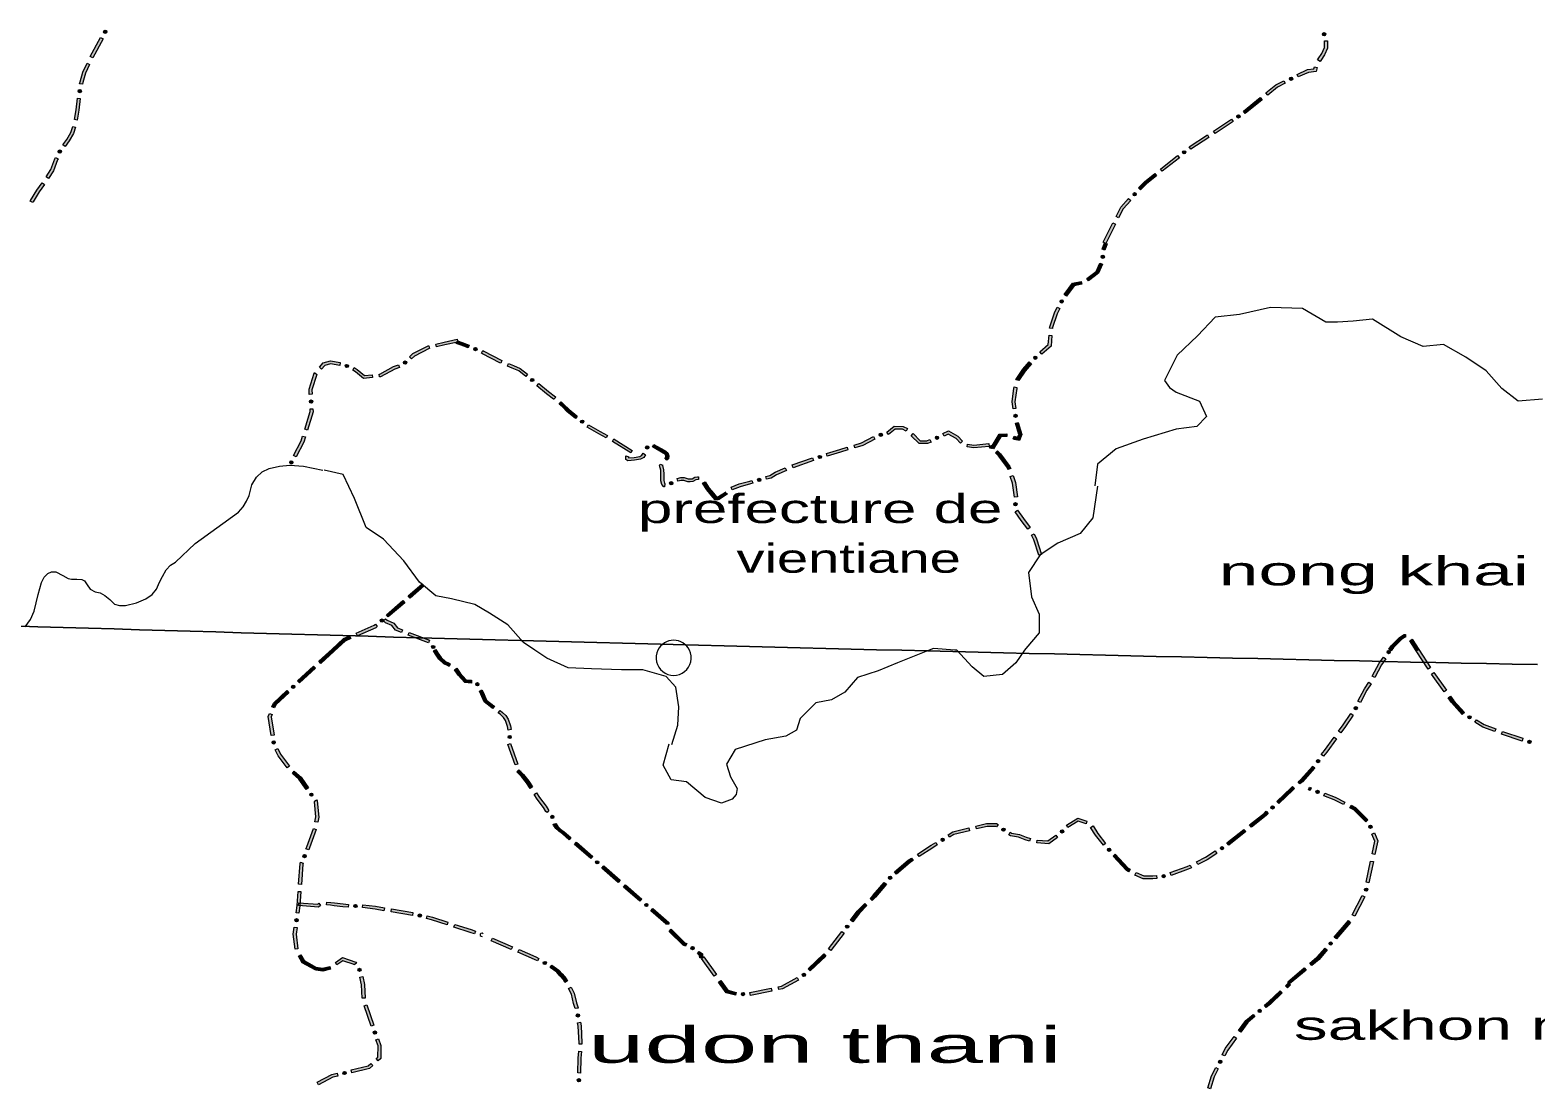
# Model space of a CAD drawing. Header units: metres. Extents: x -835890 to 1024355, y 79891 to 2211954.
# Drawn here: x -659010 to -450619, y 1499002 to 1644922 of the extents above; entities that cross this region are included whole.
import ezdxf
from ezdxf.enums import TextEntityAlignment as Align

# ---------------------------------------------------------------- set-up
doc = ezdxf.new("R2010")
doc.units = ezdxf.units.M
doc.header["$LTSCALE"] = 2200
for name, color, linetype, lineweight in [('18', 7, 'Continuous', 13), ('20', 7, 'Continuous', 13), ('36', 7, 'Continuous', 13), ('37', 7, 'Continuous', 13), ('8', 7, 'Continuous', 13)]:
    doc.layers.add(name, color=color, linetype=linetype, lineweight=lineweight)

msp = doc.modelspace()

# ---------------------------------------------------------------- hatches: boundary and pattern name
at = {"layer": '37'}
for points in [[(-648724, 1644498, 1), (-648512, 1644895, 1)], [(-480056, 1644541, 1), (-479798, 1644172, 1)], [(-648913, 1643720), (-650328, 1641075), (-650681, 1641264), (-649266, 1643909)], [(-480831, 1640811), (-480741, 1640957), (-480243, 1641705), (-479865, 1642510), (-479865, 1643439), (-479465, 1643439), (-479465, 1642421), (-479894, 1641509), (-480404, 1640741), (-480490, 1640601)], [(-650770, 1640189), (-651349, 1638966), (-651715, 1637684), (-651763, 1637426), (-652156, 1637500), (-652105, 1637776), (-651724, 1639108), (-651131, 1640360)], [(-484300, 1638294, 1), (-484702, 1638092, 1)], [(-483679, 1638805), (-482207, 1639461), (-481338, 1639566), (-481266, 1639855), (-480878, 1639759), (-481017, 1639202), (-482099, 1639071), (-483517, 1638440)], [(-652185, 1636259, 1), (-652102, 1636702, 1)], [(-487990, 1636226), (-486599, 1637365), (-485485, 1637924), (-485306, 1637566), (-486380, 1637028), (-487736, 1635916)], [(-652071, 1635468), (-652248, 1633828), (-652478, 1632484), (-652872, 1632552), (-652644, 1633883), (-652469, 1635510)], [(-491083, 1633690), (-488763, 1635592), (-488509, 1635282), (-490830, 1633380)], [(-495245, 1630959), (-492734, 1632600), (-492515, 1632265), (-495026, 1630624)], [(-491599, 1633102, 1), (-491975, 1632856, 1)], [(-652737, 1631494), (-653008, 1630601), (-653585, 1629591), (-654160, 1628808), (-654483, 1629045), (-653921, 1629810), (-653378, 1630760), (-653120, 1631610)], [(-498604, 1628789), (-496082, 1630414), (-495865, 1630077), (-498387, 1628453)], [(-655047, 1627939, 1), (-654780, 1628302, 1)], [(-502565, 1625709), (-500204, 1627560), (-499957, 1627245), (-502318, 1625394)], [(-499117, 1628159, 1), (-499471, 1627881, 1)], [(-655148, 1627129), (-655224, 1626963), (-655788, 1625457), (-656445, 1624410), (-656784, 1624623), (-656149, 1625635), (-655594, 1627116), (-655512, 1627295)], [(-657021, 1623578), (-657760, 1622542), (-658593, 1621154), (-658628, 1621084), (-658985, 1621265), (-658943, 1621348), (-658095, 1622761), (-657347, 1623810)], [(-505608, 1623081), (-504747, 1623998), (-503352, 1625092), (-503105, 1624777), (-504476, 1623702), (-505316, 1622808)], [(-508726, 1619153), (-508081, 1620448), (-506977, 1621624), (-506686, 1621350), (-507750, 1620217), (-508367, 1618975)], [(-505993, 1622380, 1), (-506301, 1622052, 1)], [(-510507, 1615572), (-509171, 1618258), (-508813, 1618080), (-510149, 1615394)], [(-510640, 1614624), (-510328, 1615483), (-509952, 1615346), (-510264, 1614487)], [(-510560, 1613800, 1), (-510560, 1613350, 1)], [(-512763, 1610543), (-511460, 1611542), (-510985, 1612698), (-510615, 1612546), (-511131, 1611290), (-512520, 1610226)], [(-515894, 1608356), (-514772, 1609913), (-513558, 1610157), (-513480, 1609764), (-514539, 1609552), (-515570, 1608122)], [(-516146, 1607587, 1), (-516347, 1607185, 1)], [(-517914, 1603699), (-517898, 1603881), (-517256, 1605811), (-516872, 1606580), (-516514, 1606402), (-516886, 1605658), (-517504, 1603800), (-517515, 1603666)], [(-519270, 1600403), (-518104, 1601413), (-517996, 1602703), (-517598, 1602670), (-517719, 1601217), (-519008, 1600101)], [(-603732, 1600865), (-603761, 1600859), (-605809, 1599832), (-606240, 1599444), (-606508, 1599741), (-606037, 1600166), (-603899, 1601237), (-603826, 1601254)], [(-599839, 1601761), (-601617, 1601377), (-602760, 1601100), (-602854, 1601489), (-601707, 1601767), (-599924, 1602152)], [(-598381, 1600957), (-599345, 1601323), (-600025, 1601583), (-599881, 1601957), (-599203, 1601697), (-598239, 1601331)], [(-597583, 1600874, 1), (-597168, 1600701, 1)], [(-593871, 1598834), (-593981, 1598881), (-596385, 1600160), (-596529, 1600220), (-596375, 1600589), (-596214, 1600522), (-593808, 1599242), (-593714, 1599202)], [(-616157, 1598546), (-617426, 1598746), (-618223, 1598547), (-618680, 1598032), (-618979, 1598298), (-618440, 1598905), (-617444, 1599154), (-616094, 1598941)], [(-615383, 1598526, 1), (-614954, 1598390, 1)], [(-607904, 1598255), (-608531, 1598019), (-610498, 1596958), (-610645, 1596943), (-610685, 1597341), (-610617, 1597348), (-608697, 1598384), (-608044, 1598629)], [(-607283, 1598772, 1), (-606949, 1599073, 1)], [(-590419, 1596994), (-591380, 1597770), (-592277, 1598154), (-592951, 1598442), (-592794, 1598810), (-592120, 1598522), (-591172, 1598116), (-590168, 1597305)], [(-522581, 1596538), (-522558, 1596632), (-521603, 1597999), (-520740, 1599010), (-520436, 1598750), (-521286, 1597754), (-522188, 1596463), (-522193, 1596441)], [(-519725, 1599744, 1), (-520065, 1599450, 1)], [(-619343, 1597284), (-619350, 1597277), (-619999, 1595180), (-619968, 1594542), (-620368, 1594523), (-620402, 1595231), (-619706, 1597478), (-619643, 1597549)], [(-611640, 1596843), (-612866, 1596721), (-613964, 1597664), (-614356, 1597900), (-614150, 1598243), (-613729, 1597990), (-612735, 1597136), (-611680, 1597241)], [(-589694, 1596658, 1), (-589348, 1596370, 1)], [(-586539, 1593856), (-586556, 1593870), (-587527, 1594592), (-588881, 1595720), (-588625, 1596027), (-587279, 1594906), (-586304, 1594181), (-586275, 1594156)], [(-522968, 1592521), (-523114, 1593497), (-522864, 1595408), (-522824, 1595568), (-522436, 1595471), (-522471, 1595333), (-522710, 1593501), (-522572, 1592580)], [(-619871, 1592545), (-619850, 1592109), (-620626, 1589592), (-621008, 1589710), (-620253, 1592160), (-620270, 1592525)], [(-620108, 1593309, 1), (-620130, 1593758, 1)], [(-583536, 1591194), (-583578, 1591225), (-584674, 1592125), (-585399, 1592851), (-585789, 1593194), (-585524, 1593494), (-585125, 1593142), (-584405, 1592421), (-583331, 1591540), (-583296, 1591514)], [(-582796, 1590890, 1), (-582435, 1590620, 1)], [(-579298, 1588507), (-580314, 1589066), (-581911, 1589988), (-581712, 1590334), (-580118, 1589415), (-579105, 1588857)], [(-537777, 1589438), (-538282, 1589706), (-539274, 1589730), (-540213, 1588987), (-540461, 1589301), (-539409, 1590134), (-538177, 1590103), (-537590, 1589791)], [(-522817, 1588747), (-522681, 1588689), (-522341, 1588620), (-522195, 1588993), (-522632, 1590525), (-522247, 1590635), (-521773, 1588973), (-522090, 1588162), (-522800, 1588305), (-522974, 1588378)], [(-522655, 1591784, 1), (-522589, 1591339, 1)], [(-620921, 1588636), (-621136, 1587939), (-622192, 1585898), (-622199, 1585886), (-622548, 1586081), (-622545, 1586087), (-621508, 1588091), (-621303, 1588754)], [(-575892, 1586434), (-578399, 1588011), (-578422, 1588024), (-578229, 1588374), (-578196, 1588356), (-575679, 1586772)], [(-542096, 1588350), (-543782, 1587468), (-544867, 1587137), (-544984, 1587520), (-543934, 1587840), (-542281, 1588704)], [(-541511, 1588919, 1), (-541063, 1588960, 1)], [(-534329, 1587934), (-534800, 1587720), (-535987, 1587720), (-537081, 1588816), (-536798, 1589099), (-535821, 1588120), (-534887, 1588120), (-534495, 1588298)], [(-533707, 1588437, 1), (-533298, 1588624, 1)], [(-530252, 1587795), (-530857, 1588424), (-531936, 1589024), (-532509, 1588763), (-532675, 1589127), (-531918, 1589472), (-530610, 1588744), (-529963, 1588072)], [(-526017, 1587202), (-524883, 1589045), (-523836, 1589092), (-523818, 1588693), (-524653, 1588655), (-525676, 1586992)], [(-573822, 1586174), (-574055, 1585786), (-574524, 1585570), (-575370, 1585413), (-576285, 1585348), (-576586, 1585529), (-576586, 1585915), (-576545, 1586038), (-576166, 1585911), (-576186, 1585850), (-576186, 1585755), (-576187, 1585756), (-575421, 1585810), (-574646, 1585954), (-574335, 1586098), (-574166, 1586380)], [(-573733, 1587010, 1), (-573484, 1587385, 1)], [(-571154, 1585735), (-571044, 1585836), (-571011, 1585989), (-571088, 1586203), (-571389, 1586403), (-572874, 1587272), (-572672, 1587618), (-571177, 1586743), (-570757, 1586463), (-570595, 1586016), (-570681, 1585627), (-570883, 1585441)], [(-549923, 1585805, 1), (-549493, 1585936, 1)], [(-545824, 1586846), (-546849, 1586533), (-548693, 1585971), (-548810, 1586353), (-546965, 1586916), (-545940, 1587228)], [(-526292, 1587332), (-528400, 1587115), (-529321, 1587253), (-529262, 1587648), (-528391, 1587518), (-526333, 1587730)], [(-526176, 1587404, 1), (-525846, 1587097, 1)], [(-523677, 1584131), (-523762, 1584385), (-524992, 1586029), (-525415, 1586423), (-525143, 1586716), (-524693, 1586297), (-523402, 1584573), (-523297, 1584257)], [(-622971, 1584914, 1), (-622752, 1585307, 1)], [(-571230, 1581748), (-571301, 1581757), (-571602, 1582059), (-571708, 1582588), (-571708, 1583504), (-571737, 1584050), (-571897, 1584690), (-571828, 1584887), (-571450, 1584755), (-571480, 1584671), (-571339, 1584110), (-571308, 1583514), (-571308, 1582628), (-571234, 1582256), (-571115, 1582137), (-571180, 1582145)], [(-554335, 1584011), (-555696, 1583408), (-556459, 1582956), (-557087, 1582778), (-557196, 1583163), (-556618, 1583327), (-555879, 1583764), (-554497, 1584377)], [(-550591, 1585364), (-553426, 1584384), (-553557, 1584762), (-550721, 1585742)], [(-570482, 1582132, 1), (-570088, 1582349, 1)], [(-566504, 1582738), (-566597, 1582738), (-566878, 1582687), (-567277, 1582473), (-567657, 1582438), (-567998, 1582438), (-568539, 1582618), (-568903, 1582618), (-569356, 1582512), (-569448, 1582901), (-568950, 1583018), (-568474, 1583018), (-567934, 1582838), (-567675, 1582838), (-567394, 1582864), (-567012, 1583069), (-566633, 1583138), (-566504, 1583138)], [(-564218, 1579899), (-564224, 1579941), (-564758, 1580588), (-565367, 1581319), (-565938, 1582238), (-565598, 1582449), (-565042, 1581554), (-564450, 1580843), (-563844, 1580109), (-563822, 1579956)], [(-559012, 1582234), (-559315, 1582148), (-560765, 1581752), (-561853, 1581338), (-561996, 1581712), (-560889, 1582133), (-559422, 1582534), (-559121, 1582619)], [(-558321, 1582637, 1), (-557888, 1582760, 1)], [(-522753, 1580290), (-523042, 1582223), (-523361, 1583182), (-522982, 1583309), (-522652, 1582316), (-522357, 1580349)], [(-562506, 1580736), (-562531, 1580708), (-563736, 1579940), (-563951, 1580277), (-562792, 1581016), (-562803, 1581004)], [(-522619, 1579553, 1), (-522683, 1579107, 1)], [(-520909, 1575870), (-521853, 1577100), (-522698, 1578286), (-522373, 1578518), (-521531, 1577338), (-520591, 1576114)], [(-519401, 1572262), (-520091, 1574404), (-520429, 1575032), (-520076, 1575222), (-519722, 1574562), (-519020, 1572385)], [(-606677, 1566659), (-604737, 1568332), (-604476, 1568029), (-606415, 1566356)], [(-609705, 1564045), (-607434, 1566005), (-607173, 1565702), (-609444, 1563743)], [(-610161, 1563388, 1), (-610502, 1563094, 1)], [(-609842, 1563499), (-609610, 1563279), (-608675, 1562882), (-608186, 1562220), (-607475, 1561947), (-607618, 1561574), (-608438, 1561888), (-608932, 1562556), (-609833, 1562939), (-610117, 1563209)], [(-617221, 1559291), (-615649, 1560739), (-614796, 1561110), (-614637, 1560744), (-615427, 1560399), (-616951, 1558997)], [(-613880, 1561510), (-611384, 1562597), (-611220, 1562739), (-610958, 1562436), (-611169, 1562254), (-613720, 1561143)], [(-606541, 1561589), (-603741, 1560513), (-603884, 1560140), (-606685, 1561215)], [(-470974, 1559258), (-470620, 1559769), (-469482, 1560910), (-468859, 1561326), (-468644, 1561326), (-468644, 1560926), (-468738, 1560926), (-469227, 1560599), (-470312, 1559512), (-470645, 1559031)], [(-619050, 1557608), (-617221, 1559291), (-616951, 1558997), (-618780, 1557314)], [(-603135, 1559376, 1), (-603308, 1559791, 1)], [(-602838, 1559243), (-602581, 1558788), (-602125, 1558144), (-601523, 1557568), (-600997, 1557331), (-600858, 1557267), (-601026, 1556904), (-601163, 1556968), (-601750, 1557232), (-602429, 1557881), (-602919, 1558573), (-603186, 1559046)], [(-470870, 1559056, 1), (-471126, 1558686, 1)], [(-467748, 1560647), (-466839, 1559254), (-467174, 1559035), (-468083, 1560428)], [(-466839, 1559254), (-465200, 1556741), (-465535, 1556523), (-467174, 1559035)], [(-621994, 1554899), (-619786, 1556931), (-619515, 1556637), (-621723, 1554605)], [(-473258, 1555559), (-472305, 1557332), (-471731, 1558162), (-471402, 1557935), (-471963, 1557123), (-472905, 1555369)], [(-599966, 1556635), (-599476, 1555938), (-598672, 1555043), (-597914, 1554985), (-597944, 1554586), (-598863, 1554656), (-599789, 1555689), (-600293, 1556405)], [(-597010, 1554235, 1), (-597217, 1554634, 1)], [(-475252, 1552096), (-474344, 1553803), (-473742, 1554707), (-473409, 1554485), (-474000, 1553598), (-474899, 1551908)], [(-464745, 1556044), (-463004, 1553601), (-463329, 1553369), (-465071, 1555812)], [(-625540, 1551313), (-625348, 1551812), (-623465, 1553545), (-623194, 1553250), (-625008, 1551581), (-625166, 1551169)], [(-622428, 1554227, 1), (-622760, 1553922, 1)], [(-596475, 1553639), (-596271, 1553247), (-595836, 1552240), (-594847, 1551463), (-594756, 1551393), (-595002, 1551077), (-595093, 1551148), (-596163, 1551988), (-596633, 1553075), (-596830, 1553455)], [(-462423, 1552787), (-461972, 1552154), (-460511, 1550507), (-460810, 1550242), (-462285, 1551905), (-462749, 1552555)], [(-593967, 1550780), (-593657, 1550539), (-593189, 1550100), (-592855, 1549614), (-592535, 1548682), (-592439, 1548153), (-592832, 1548081), (-592923, 1548581), (-593215, 1549432), (-593494, 1549838), (-593917, 1550234), (-594212, 1550464)], [(-475440, 1551317, 1), (-475652, 1550920, 1)], [(-625646, 1547331), (-626049, 1549985), (-625898, 1550379), (-625524, 1550236), (-625637, 1549940), (-625251, 1547391)], [(-477945, 1547925), (-477300, 1548803), (-476247, 1550386), (-475914, 1550164), (-476972, 1548573), (-477623, 1547688)], [(-459615, 1549739, 1), (-460000, 1549970, 1)], [(-458847, 1549511), (-457779, 1548868), (-456175, 1548250), (-456319, 1547877), (-457955, 1548508), (-459054, 1549168)], [(-625332, 1546595, 1), (-625265, 1546150, 1)], [(-592667, 1546906, 1), (-592609, 1547352, 1)], [(-480319, 1544708), (-479891, 1545280), (-478538, 1547119), (-478216, 1546882), (-479569, 1545042), (-479999, 1544468)], [(-455249, 1547900), (-452403, 1546950), (-452530, 1546571), (-455375, 1547521)], [(-451298, 1546391, 1), (-451728, 1546524, 1)], [(-623417, 1542849), (-624685, 1544524), (-625093, 1545370), (-624733, 1545544), (-624342, 1544734), (-623099, 1543091)], [(-592514, 1546212), (-591490, 1543392), (-591866, 1543256), (-592890, 1546076)], [(-620817, 1539865), (-621803, 1541314), (-622709, 1542092), (-622448, 1542395), (-621502, 1541582), (-620487, 1540090)], [(-591370, 1542576), (-590721, 1541928), (-589993, 1541009), (-589467, 1540218), (-589800, 1539996), (-590317, 1540773), (-591020, 1541661), (-591652, 1542293)], [(-591149, 1542452), (-591079, 1542259), (-591455, 1542122), (-591525, 1542316)], [(-483527, 1540943), (-483205, 1541220), (-481552, 1543060), (-481518, 1543106), (-481197, 1542867), (-481243, 1542806), (-482925, 1540933), (-483267, 1540640)], [(-480623, 1543967, 1), (-480893, 1543607, 1)], [(-486476, 1538227), (-484496, 1540111), (-484286, 1540292), (-484025, 1539988), (-484228, 1539814), (-486200, 1537937)], [(-481841, 1539708), (-482073, 1539798), (-481927, 1540170), (-481696, 1540080)], [(-620216, 1539336, 1), (-619963, 1538964, 1)], [(-619586, 1535411), (-619446, 1536075), (-619656, 1538157), (-619693, 1538211), (-619362, 1538436), (-619269, 1538299), (-619041, 1536053), (-619195, 1535328)], [(-588913, 1539385), (-588510, 1538779), (-587608, 1537581), (-587317, 1537104), (-587201, 1537017), (-587441, 1536697), (-587619, 1536830), (-587940, 1537356), (-588836, 1538548), (-589246, 1539163)], [(-481047, 1539613, 1), (-480627, 1539449, 1)], [(-477254, 1537776), (-478545, 1538423), (-479978, 1538981), (-479833, 1539354), (-478383, 1538789), (-477075, 1538134)], [(-586667, 1535863, 1), (-586815, 1536288, 1)], [(-515592, 1534936), (-514032, 1535913), (-512754, 1535486), (-512880, 1535106), (-513980, 1535473), (-515380, 1534597)], [(-490244, 1534977), (-488199, 1536587), (-487925, 1536848), (-487649, 1536558), (-487936, 1536284), (-489996, 1534663)], [(-486899, 1537547, 1), (-487225, 1537237, 1)], [(-474176, 1535405), (-475832, 1537064), (-476360, 1537329), (-476181, 1537686), (-475595, 1537392), (-473893, 1535687)], [(-620829, 1531656), (-620712, 1531940), (-619787, 1534461), (-619411, 1534323), (-620340, 1531795), (-620459, 1531504)], [(-586248, 1535177), (-586227, 1535106), (-585954, 1534733), (-585587, 1534392), (-585088, 1534032), (-584159, 1533224), (-584421, 1532922), (-585337, 1533718), (-585841, 1534082), (-586254, 1534466), (-586592, 1534928), (-586632, 1535067)], [(-531977, 1533609), (-531315, 1534023), (-529094, 1534558), (-529001, 1534169), (-531159, 1533650), (-531765, 1533270)], [(-528122, 1534791), (-526629, 1535150), (-525250, 1535150), (-525040, 1535016), (-525255, 1534679), (-525366, 1534750), (-526581, 1534750), (-528028, 1534402)], [(-524114, 1534189, 1), (-524494, 1534431, 1)], [(-523353, 1533941), (-523197, 1533842), (-522104, 1533659), (-521163, 1533282), (-520553, 1533078), (-520680, 1532699), (-521301, 1532906), (-522213, 1533272), (-523343, 1533460), (-523568, 1533604)], [(-516034, 1534218, 1), (-516352, 1533900, 1)], [(-511907, 1534821), (-511249, 1533767), (-510167, 1532412), (-510480, 1532162), (-511576, 1533535), (-512246, 1534610)], [(-493370, 1532479), (-491029, 1534355), (-490779, 1534043), (-493120, 1532167)], [(-473608, 1534917, 1), (-473437, 1534501, 1)], [(-473296, 1530948), (-472926, 1532731), (-473327, 1533708), (-472957, 1533860), (-472509, 1532769), (-472905, 1530866)], [(-583404, 1532568), (-581140, 1530600), (-581402, 1530298), (-583667, 1532266)], [(-536198, 1530924), (-534309, 1532149), (-533672, 1532548), (-533460, 1532209), (-534094, 1531812), (-535981, 1530588)], [(-532528, 1533028, 1), (-532909, 1532789, 1)], [(-519627, 1532879), (-518141, 1532743), (-517059, 1533556), (-516819, 1533237), (-518024, 1532331), (-519664, 1532480)], [(-509524, 1531360, 1), (-509831, 1531689, 1)], [(-493876, 1531875, 1), (-494251, 1531625, 1)], [(-621860, 1526762), (-621654, 1529647), (-621589, 1529806), (-621219, 1529654), (-621259, 1529555), (-621461, 1526733)], [(-620938, 1530863, 1), (-621109, 1530447, 1)], [(-580346, 1529646, 1), (-580686, 1529941, 1)], [(-539375, 1528463), (-537471, 1530099), (-537038, 1530380), (-536820, 1530044), (-537231, 1529778), (-539115, 1528160)], [(-508848, 1530931), (-507024, 1528981), (-506789, 1528840), (-506995, 1528497), (-507278, 1528667), (-509140, 1530658)], [(-497567, 1529858), (-496320, 1530483), (-495006, 1531361), (-494784, 1531028), (-496119, 1530136), (-497388, 1529500)], [(-474111, 1527031), (-473500, 1529969), (-473108, 1529887), (-473719, 1526950)], [(-579630, 1529288), (-577366, 1527320), (-577628, 1527018), (-579893, 1528986)], [(-539849, 1527823, 1), (-540142, 1527481, 1)], [(-505943, 1528364), (-504887, 1527910), (-503642, 1527910), (-503143, 1527966), (-503099, 1527568), (-503620, 1527510), (-504969, 1527510), (-506100, 1527996)], [(-501904, 1527903, 1), (-502351, 1527853, 1)], [(-501243, 1528363), (-498892, 1529194), (-498461, 1529410), (-498282, 1529052), (-498735, 1528826), (-501109, 1527986)], [(-622205, 1522790), (-622070, 1523821), (-621931, 1525764), (-621532, 1525736), (-621672, 1523781), (-621808, 1522738)], [(-576611, 1526664), (-574347, 1524697), (-574609, 1524395), (-576873, 1526363)], [(-542774, 1524788), (-542315, 1525247), (-540797, 1527022), (-540493, 1526762), (-542021, 1524976), (-542491, 1524505)], [(-474073, 1526232, 1), (-474164, 1525791, 1)], [(-621840, 1524200), (-619214, 1523998), (-619045, 1524128), (-618801, 1523810), (-619092, 1523587), (-621871, 1523801)], [(-617944, 1524293), (-617380, 1524242), (-616877, 1524186), (-615682, 1524047), (-614960, 1523979), (-614998, 1523581), (-615724, 1523649), (-616922, 1523788), (-617420, 1523844), (-617981, 1523895)], [(-613756, 1523743, 1), (-614206, 1523747, 1)], [(-612957, 1523926), (-611193, 1523712), (-609978, 1523496), (-610048, 1523102), (-611252, 1523316), (-613005, 1523529)], [(-573553, 1523742, 1), (-573893, 1524037, 1)], [(-572837, 1523385), (-570619, 1521457), (-570619, 1521213), (-571019, 1521213), (-571019, 1521274), (-573099, 1523083)], [(-545468, 1521806), (-544543, 1523016), (-543481, 1524080), (-543197, 1523797), (-544241, 1522752), (-545150, 1521563)], [(-476031, 1522512), (-474663, 1525181), (-474307, 1524999), (-475675, 1522329)], [(-622108, 1521995, 1), (-622166, 1521549, 1)], [(-608994, 1523334), (-606033, 1522849), (-606098, 1522454), (-609059, 1522939)], [(-604873, 1522374, 1), (-605310, 1522480, 1)], [(-604073, 1522386), (-603336, 1522208), (-601188, 1521516), (-601311, 1521135), (-603445, 1521823), (-604167, 1521998)], [(-478518, 1519453), (-476568, 1521732), (-476264, 1521472), (-478214, 1519193)], [(-622346, 1517779), (-622588, 1519868), (-622465, 1520807), (-622069, 1520755), (-622185, 1519865), (-621949, 1517826)], [(-600236, 1521209), (-597971, 1520479), (-597381, 1520275), (-597512, 1519897), (-598097, 1520100), (-600359, 1520828)], [(-595023, 1519295), (-592263, 1518120), (-592262, 1518119), (-592420, 1517752), (-592420, 1517752), (-595180, 1518926)], [(-570292, 1520521), (-568378, 1518662), (-568138, 1518548), (-568310, 1518187), (-568610, 1518329), (-570571, 1520234)], [(-548506, 1517835), (-546683, 1520218), (-546366, 1519975), (-548189, 1517592)], [(-545780, 1521069, 1), (-546054, 1520712, 1)], [(-591343, 1517724), (-589021, 1516725), (-588589, 1516502), (-588773, 1516147), (-589192, 1516363), (-591501, 1517357)], [(-567149, 1517793, 1), (-567504, 1518069, 1)], [(-566415, 1517475), (-565961, 1517121), (-565929, 1516580), (-566328, 1516557), (-566350, 1516917), (-566660, 1517159)], [(-551327, 1515052), (-549151, 1517117), (-548876, 1516827), (-551052, 1514762)], [(-481897, 1515831), (-480913, 1516653), (-479819, 1517933), (-479515, 1517673), (-480631, 1516368), (-481641, 1515524)], [(-478870, 1518734, 1), (-479163, 1518392, 1)], [(-619560, 1514898), (-621358, 1515895), (-621871, 1516820), (-621521, 1517014), (-621064, 1516189), (-619366, 1515248)], [(-617429, 1515010), (-618522, 1514736), (-619491, 1514875), (-619434, 1515271), (-618543, 1515143), (-617526, 1515398)], [(-614159, 1515627), (-614183, 1515661), (-615710, 1516183), (-616540, 1515606), (-616768, 1515935), (-615772, 1516626), (-613929, 1515997), (-613830, 1515855)], [(-613554, 1515104, 1), (-613298, 1514734, 1)], [(-587592, 1515763, 1), (-587992, 1515969, 1)], [(-586791, 1515563), (-585841, 1514884), (-585379, 1514363), (-584839, 1513709), (-584647, 1513395), (-584989, 1513187), (-585165, 1513477), (-585683, 1514103), (-586111, 1514585), (-587024, 1515238)], [(-565767, 1516698), (-564003, 1514271), (-564327, 1514036), (-566091, 1516463)], [(-484967, 1513266), (-482665, 1515190), (-482408, 1514883), (-484710, 1512959)], [(-613037, 1510976), (-613143, 1512833), (-613368, 1513920), (-612977, 1514001), (-612745, 1512885), (-612637, 1510999)], [(-563415, 1513462), (-562428, 1512104), (-561290, 1511779), (-561400, 1511394), (-562670, 1511758), (-563739, 1513227)], [(-555475, 1512583), (-555021, 1512678), (-552835, 1513846), (-552647, 1513493), (-554883, 1512298), (-555394, 1512191)], [(-551752, 1514373, 1), (-552078, 1514063, 1)], [(-485262, 1512713), (-484839, 1513113), (-484564, 1512822), (-484987, 1512422)], [(-584120, 1512520), (-583727, 1511683), (-583404, 1510362), (-583179, 1509658), (-583174, 1509626), (-583569, 1509563), (-583569, 1509565), (-583790, 1510253), (-584106, 1511549), (-584482, 1512351)], [(-560124, 1511560, 1), (-560574, 1511560, 1)], [(-559391, 1511766), (-556454, 1512379), (-556373, 1511987), (-559309, 1511374)], [(-488195, 1510018), (-487622, 1510485), (-485989, 1512026), (-485714, 1511735), (-487358, 1510184), (-487943, 1509707)], [(-611812, 1507124), (-612797, 1509957), (-612419, 1510089), (-611434, 1507255)], [(-583165, 1508387, 1), (-583247, 1508829, 1)], [(-491791, 1506523), (-490780, 1507914), (-489746, 1508755), (-489494, 1508445), (-490487, 1507636), (-491468, 1506288)], [(-488670, 1509373, 1), (-489019, 1509089, 1)], [(-582839, 1507655), (-582758, 1507155), (-582632, 1504800), (-582632, 1504633), (-583032, 1504633), (-583032, 1504789), (-583156, 1507112), (-583234, 1507591)], [(-611369, 1506457, 1), (-611221, 1506032, 1)], [(-611123, 1502634), (-610888, 1502846), (-610860, 1504384), (-611156, 1505234), (-610778, 1505366), (-610459, 1504448), (-610491, 1502665), (-610855, 1502337)], [(-494032, 1503181), (-493615, 1504016), (-492380, 1505715), (-492056, 1505479), (-493272, 1503808), (-493674, 1503003)], [(-582679, 1503615), (-582771, 1502694), (-582826, 1500635), (-583226, 1500646), (-583171, 1502719), (-583077, 1503655)], [(-619288, 1499384), (-617276, 1500424), (-616514, 1500606), (-616421, 1500217), (-617135, 1500047), (-619104, 1499028)], [(-615276, 1500696, 1), (-615713, 1500592, 1)], [(-614568, 1501071), (-612238, 1501628), (-611865, 1501964), (-611597, 1501667), (-612045, 1501263), (-614476, 1500682)], [(-496018, 1498574), (-495496, 1500247), (-494925, 1501392), (-494567, 1501213), (-495124, 1500097), (-495636, 1498455)], [(-494199, 1502399, 1), (-494400, 1501996, 1)], [(-583059, 1499416, 1), (-583047, 1499865, 1)]]:
    msp.add_hatch(color=256, dxfattribs=at).paths.add_polyline_path(points)

# ---------------------------------------------------------------- linework, layer by layer
at = {"layer": '18'}
for points in [[(-496132, 1558125), (-499650, 1558205), (-503168, 1558285), (-506686, 1558366), (-510204, 1558448), (-513722, 1558530), (-517240, 1558613), (-520758, 1558696), (-524276, 1558780), (-527794, 1558865), (-531312, 1558950), (-534830, 1559035), (-538348, 1559121), (-541866, 1559208), (-545383, 1559295), (-548901, 1559383), (-552419, 1559472), (-555937, 1559561), (-559455, 1559650), (-562973, 1559740), (-566490, 1559831), (-570008, 1559922), (-573526, 1560014), (-577044, 1560106), (-580561, 1560199), (-584079, 1560293), (-587597, 1560387), (-591115, 1560482), (-594632, 1560577), (-598150, 1560672), (-601668, 1560769), (-605185, 1560866), (-608703, 1560963), (-612220, 1561061), (-615738, 1561160), (-619256, 1561259), (-622773, 1561359), (-626291, 1561459), (-629808, 1561560), (-633326, 1561661), (-636843, 1561763), (-640361, 1561866), (-643878, 1561969), (-647396, 1562072), (-650913, 1562177), (-654430, 1562281), (-657948, 1562387), (-661465, 1562493)], [(-496132, 1558125), (-499650, 1558205), (-503168, 1558285), (-506686, 1558366), (-510204, 1558448), (-513722, 1558530), (-517240, 1558613), (-520758, 1558696), (-524276, 1558780), (-527794, 1558865), (-531312, 1558950), (-534830, 1559035), (-538348, 1559121), (-541866, 1559208), (-545383, 1559295), (-548901, 1559383), (-552419, 1559472), (-555937, 1559561), (-559455, 1559650), (-562973, 1559740), (-566490, 1559831), (-570008, 1559922), (-573526, 1560014), (-577044, 1560106), (-580561, 1560199), (-584079, 1560293), (-587597, 1560387), (-591115, 1560482), (-594632, 1560577), (-598150, 1560672), (-601668, 1560769), (-605185, 1560866), (-608703, 1560963), (-612220, 1561061), (-615738, 1561160), (-619256, 1561259), (-622773, 1561359), (-626291, 1561459), (-629808, 1561560), (-633326, 1561661), (-636843, 1561763), (-640361, 1561866), (-643878, 1561969), (-647396, 1562072), (-650913, 1562177), (-654430, 1562281), (-657948, 1562387), (-661465, 1562493)], [(-661465, 1562493), (-657948, 1562387), (-654430, 1562281), (-650913, 1562177), (-647396, 1562072), (-643878, 1561969), (-640361, 1561866), (-636843, 1561763), (-633326, 1561661), (-629808, 1561560), (-626291, 1561459), (-622773, 1561359), (-619256, 1561259), (-615738, 1561160), (-612220, 1561061), (-608703, 1560963), (-605185, 1560866), (-601668, 1560769), (-598150, 1560672), (-594632, 1560577), (-591115, 1560482), (-587597, 1560387), (-584079, 1560293), (-580561, 1560199), (-577044, 1560106), (-573526, 1560014), (-570008, 1559922), (-566490, 1559831), (-562973, 1559740), (-559455, 1559650), (-555937, 1559561), (-552419, 1559472), (-548901, 1559383), (-545383, 1559295), (-541866, 1559208), (-538348, 1559121), (-534830, 1559035), (-531312, 1558950), (-527794, 1558865), (-524276, 1558780), (-520758, 1558696), (-517240, 1558613), (-513722, 1558530), (-510204, 1558448), (-506686, 1558366), (-503168, 1558285), (-499650, 1558205), (-496132, 1558125), (-492614, 1558045)], [(-450396, 1557137), (-453914, 1557209), (-457432, 1557283), (-460951, 1557356), (-464469, 1557431), (-467987, 1557505), (-471505, 1557581), (-475023, 1557657), (-478541, 1557733), (-482059, 1557811), (-485578, 1557888), (-489096, 1557967), (-492614, 1558045), (-496132, 1558125)], [(-450396, 1557137), (-453914, 1557209), (-457432, 1557283), (-460951, 1557356), (-464469, 1557431), (-467987, 1557505), (-471505, 1557581), (-475023, 1557657), (-478541, 1557733), (-482059, 1557811), (-485578, 1557888), (-489096, 1557967), (-492614, 1558045), (-496132, 1558125)], [(-492614, 1558045), (-489096, 1557967), (-485578, 1557888), (-482059, 1557811), (-478541, 1557733), (-475023, 1557657), (-471505, 1557581), (-467987, 1557505), (-464469, 1557431), (-460951, 1557356), (-457432, 1557283), (-453914, 1557209), (-450396, 1557137)]]:
    msp.add_lwpolyline(points, dxfattribs=at)
at = {"layer": '36'}
for points in [[(-449698, 1593878), (-453059, 1593609), (-455345, 1595360), (-457496, 1597785), (-460320, 1599671), (-463412, 1601423), (-466235, 1601153), (-469328, 1602500), (-473227, 1604925), (-475916, 1604656), (-478067, 1604521), (-479681, 1604521), (-482908, 1606407), (-487345, 1606542), (-491647, 1605599), (-495009, 1605195), (-497429, 1602635), (-500252, 1599941), (-502000, 1596438), (-501328, 1595495), (-500387, 1594821), (-497160, 1593609), (-496219, 1591453), (-497563, 1590106), (-500387, 1589702), (-504958, 1588355), (-508723, 1587008), (-511277, 1584852), (-511681, 1581888)], [(-659695, 1562372), (-658948, 1563399), (-658435, 1564520), (-657875, 1566854), (-657432, 1568487), (-657059, 1569234), (-656546, 1569748), (-656033, 1569981), (-655473, 1569981), (-654493, 1569468), (-653747, 1569048), (-653280, 1568954), (-652534, 1568954), (-651834, 1568908), (-651461, 1568721), (-651134, 1568161), (-650714, 1567600), (-650014, 1567227), (-649315, 1567087), (-648662, 1566714), (-647962, 1566153), (-647309, 1565500), (-646632, 1565313), (-645792, 1565313), (-644300, 1565687), (-642993, 1566247), (-642107, 1566854), (-641500, 1567600), (-641081, 1568534), (-640707, 1569328), (-640194, 1570261), (-639588, 1570915), (-638888, 1571335), (-636182, 1573902), (-630187, 1578244), (-629534, 1578991), (-629068, 1579738), (-628694, 1580531), (-628321, 1582025), (-627691, 1583099), (-626898, 1583799), (-625918, 1584266), (-624519, 1584593), (-623073, 1584733), (-621160, 1584593), (-618497, 1584034)], [(-607277, 1571515), (-610101, 1574479), (-612521, 1576096), (-614135, 1580137), (-615673, 1583458), (-618303, 1584044)], [(-511284, 1581835), (-511950, 1577443), (-513698, 1575287), (-516790, 1573940), (-519210, 1572323), (-520824, 1569898), (-520420, 1566531), (-519345, 1564106), (-519345, 1561546), (-521227, 1559390), (-521391, 1559144)], [(-589161, 1559144), (-590740, 1560199), (-592891, 1562624), (-595445, 1564240), (-597462, 1565453), (-600689, 1566261), (-602840, 1566665), (-605126, 1568551), (-607277, 1571515)], [(-570186, 1546083), (-569361, 1548748), (-569227, 1551307), (-569630, 1554002), (-570975, 1555484), (-574202, 1556427), (-577160, 1556427), (-581328, 1556561), (-584555, 1556696), (-587513, 1558043), (-589161, 1559144)], [(-534606, 1559144), (-538975, 1557370), (-541664, 1556292), (-544488, 1555349), (-546235, 1553328), (-548118, 1552250), (-550269, 1551846), (-552420, 1549691), (-552958, 1548074), (-554437, 1547266), (-557261, 1546727), (-561429, 1545380), (-562639, 1543359), (-562101, 1541608), (-561160, 1539991), (-561294, 1539183), (-561832, 1538509), (-563311, 1537970), (-565597, 1538778), (-568151, 1540934), (-570303, 1541203), (-571378, 1543224), (-570572, 1546188)], [(-531053, 1559144), (-534000, 1559390), (-534606, 1559144)], [(-521391, 1559144), (-522572, 1557370), (-524454, 1555753), (-527009, 1555484), (-528622, 1556831), (-530773, 1559121), (-531053, 1559144)]]:
    msp.add_lwpolyline(points, dxfattribs=at)
at = {"layer": '37'}
for points in [[(-648913, 1643720), (-650328, 1641075), (-650681, 1641264), (-649266, 1643909)], [(-480831, 1640811), (-480741, 1640957), (-480243, 1641705), (-479865, 1642510), (-479865, 1643439), (-479465, 1643439), (-479465, 1642421), (-479894, 1641509), (-480404, 1640741), (-480490, 1640601)], [(-650770, 1640189), (-651349, 1638966), (-651715, 1637684), (-651763, 1637426), (-652156, 1637500), (-652105, 1637776), (-651724, 1639108), (-651131, 1640360)], [(-483679, 1638805), (-482207, 1639461), (-481338, 1639566), (-481266, 1639855), (-480878, 1639759), (-481017, 1639202), (-482099, 1639071), (-483517, 1638440)], [(-487990, 1636226), (-486599, 1637365), (-485485, 1637924), (-485306, 1637566), (-486380, 1637028), (-487736, 1635916)], [(-652071, 1635468), (-652248, 1633828), (-652478, 1632484), (-652872, 1632552), (-652644, 1633883), (-652469, 1635510)], [(-491083, 1633690), (-488763, 1635592), (-488509, 1635282), (-490830, 1633380)], [(-495245, 1630959), (-492734, 1632600), (-492515, 1632265), (-495026, 1630624)], [(-652737, 1631494), (-653008, 1630601), (-653585, 1629591), (-654160, 1628808), (-654483, 1629045), (-653921, 1629810), (-653378, 1630760), (-653120, 1631610)], [(-498604, 1628789), (-496082, 1630414), (-495865, 1630077), (-498387, 1628453)], [(-502565, 1625709), (-500204, 1627560), (-499957, 1627245), (-502318, 1625394)], [(-655148, 1627129), (-655224, 1626963), (-655788, 1625457), (-656445, 1624410), (-656784, 1624623), (-656149, 1625635), (-655594, 1627116), (-655512, 1627295)], [(-657021, 1623578), (-657760, 1622542), (-658593, 1621154), (-658628, 1621084), (-658985, 1621265), (-658943, 1621348), (-658095, 1622761), (-657347, 1623810)], [(-505608, 1623081), (-504747, 1623998), (-503352, 1625092), (-503105, 1624777), (-504476, 1623702), (-505316, 1622808)], [(-508726, 1619153), (-508081, 1620448), (-506977, 1621624), (-506686, 1621350), (-507750, 1620217), (-508367, 1618975)], [(-510507, 1615572), (-509171, 1618258), (-508813, 1618080), (-510149, 1615394)], [(-510640, 1614624), (-510328, 1615483), (-509952, 1615346), (-510264, 1614487)], [(-512763, 1610543), (-511460, 1611542), (-510985, 1612698), (-510615, 1612546), (-511131, 1611290), (-512520, 1610226)], [(-515894, 1608356), (-514772, 1609913), (-513558, 1610157), (-513480, 1609764), (-514539, 1609552), (-515570, 1608122)], [(-517914, 1603699), (-517898, 1603881), (-517256, 1605811), (-516872, 1606580), (-516514, 1606402), (-516886, 1605658), (-517504, 1603800), (-517515, 1603666)], [(-519270, 1600403), (-518104, 1601413), (-517996, 1602703), (-517598, 1602670), (-517719, 1601217), (-519008, 1600101)], [(-603732, 1600865), (-603761, 1600859), (-605809, 1599832), (-606240, 1599444), (-606508, 1599741), (-606037, 1600166), (-603899, 1601237), (-603826, 1601254)], [(-599839, 1601761), (-601617, 1601377), (-602760, 1601100), (-602854, 1601489), (-601707, 1601767), (-599924, 1602152)], [(-598381, 1600957), (-599345, 1601323), (-600025, 1601583), (-599881, 1601957), (-599203, 1601697), (-598239, 1601331)], [(-593871, 1598834), (-593981, 1598881), (-596385, 1600160), (-596529, 1600220), (-596375, 1600589), (-596214, 1600522), (-593808, 1599242), (-593714, 1599202)], [(-616157, 1598546), (-617426, 1598746), (-618223, 1598547), (-618680, 1598032), (-618979, 1598298), (-618440, 1598905), (-617444, 1599154), (-616094, 1598941)], [(-607904, 1598255), (-608531, 1598019), (-610498, 1596958), (-610645, 1596943), (-610685, 1597341), (-610617, 1597348), (-608697, 1598384), (-608044, 1598629)], [(-590419, 1596994), (-591380, 1597770), (-592277, 1598154), (-592951, 1598442), (-592794, 1598810), (-592120, 1598522), (-591172, 1598116), (-590168, 1597305)], [(-522581, 1596538), (-522558, 1596632), (-521603, 1597999), (-520740, 1599010), (-520436, 1598750), (-521286, 1597754), (-522188, 1596463), (-522193, 1596441)], [(-619343, 1597284), (-619350, 1597277), (-619999, 1595180), (-619968, 1594542), (-620368, 1594523), (-620402, 1595231), (-619706, 1597478), (-619643, 1597549)], [(-611640, 1596843), (-612866, 1596721), (-613964, 1597664), (-614356, 1597900), (-614150, 1598243), (-613729, 1597990), (-612735, 1597136), (-611680, 1597241)], [(-586539, 1593856), (-586556, 1593870), (-587527, 1594592), (-588881, 1595720), (-588625, 1596027), (-587279, 1594906), (-586304, 1594181), (-586275, 1594156)], [(-522968, 1592521), (-523114, 1593497), (-522864, 1595408), (-522824, 1595568), (-522436, 1595471), (-522471, 1595333), (-522710, 1593501), (-522572, 1592580)], [(-619871, 1592545), (-619850, 1592109), (-620626, 1589592), (-621008, 1589710), (-620253, 1592160), (-620270, 1592525)], [(-583536, 1591194), (-583578, 1591225), (-584674, 1592125), (-585399, 1592851), (-585789, 1593194), (-585524, 1593494), (-585125, 1593142), (-584405, 1592421), (-583331, 1591540), (-583296, 1591514)], [(-579298, 1588507), (-580314, 1589066), (-581911, 1589988), (-581712, 1590334), (-580118, 1589415), (-579105, 1588857)], [(-537777, 1589438), (-538282, 1589706), (-539274, 1589730), (-540213, 1588987), (-540461, 1589301), (-539409, 1590134), (-538177, 1590103), (-537590, 1589791)], [(-522817, 1588747), (-522681, 1588689), (-522341, 1588620), (-522195, 1588993), (-522632, 1590525), (-522247, 1590635), (-521773, 1588973), (-522090, 1588162), (-522800, 1588305), (-522974, 1588378)], [(-620921, 1588636), (-621136, 1587939), (-622192, 1585898), (-622199, 1585886), (-622548, 1586081), (-622545, 1586087), (-621508, 1588091), (-621303, 1588754)], [(-575892, 1586434), (-578399, 1588011), (-578422, 1588024), (-578229, 1588374), (-578196, 1588356), (-575679, 1586772)], [(-542096, 1588350), (-543782, 1587468), (-544867, 1587137), (-544984, 1587520), (-543934, 1587840), (-542281, 1588704)], [(-534329, 1587934), (-534800, 1587720), (-535987, 1587720), (-537081, 1588816), (-536798, 1589099), (-535821, 1588120), (-534887, 1588120), (-534495, 1588298)], [(-530252, 1587795), (-530857, 1588424), (-531936, 1589024), (-532509, 1588763), (-532675, 1589127), (-531918, 1589472), (-530610, 1588744), (-529963, 1588072)], [(-526017, 1587202), (-524883, 1589045), (-523836, 1589092), (-523818, 1588693), (-524653, 1588655), (-525676, 1586992)], [(-573822, 1586174), (-574055, 1585786), (-574524, 1585570), (-575370, 1585413), (-576285, 1585348), (-576586, 1585529), (-576586, 1585915), (-576545, 1586038), (-576166, 1585911), (-576186, 1585850), (-576186, 1585755), (-576187, 1585756), (-575421, 1585810), (-574646, 1585954), (-574335, 1586098), (-574166, 1586380)], [(-571154, 1585735), (-571044, 1585836), (-571011, 1585989), (-571088, 1586203), (-571389, 1586403), (-572874, 1587272), (-572672, 1587618), (-571177, 1586743), (-570757, 1586463), (-570595, 1586016), (-570681, 1585627), (-570883, 1585441)], [(-545824, 1586846), (-546849, 1586533), (-548693, 1585971), (-548810, 1586353), (-546965, 1586916), (-545940, 1587228)], [(-526292, 1587332), (-528400, 1587115), (-529321, 1587253), (-529262, 1587648), (-528391, 1587518), (-526333, 1587730)], [(-523677, 1584131), (-523762, 1584385), (-524992, 1586029), (-525415, 1586423), (-525143, 1586716), (-524693, 1586297), (-523402, 1584573), (-523297, 1584257)], [(-571230, 1581748), (-571301, 1581757), (-571602, 1582059), (-571708, 1582588), (-571708, 1583504), (-571737, 1584050), (-571897, 1584690), (-571828, 1584887), (-571450, 1584755), (-571480, 1584671), (-571339, 1584110), (-571308, 1583514), (-571308, 1582628), (-571234, 1582256), (-571115, 1582137), (-571180, 1582145)], [(-554335, 1584011), (-555696, 1583408), (-556459, 1582956), (-557087, 1582778), (-557196, 1583163), (-556618, 1583327), (-555879, 1583764), (-554497, 1584377)], [(-550591, 1585364), (-553426, 1584384), (-553557, 1584762), (-550721, 1585742)], [(-566504, 1582738), (-566597, 1582738), (-566878, 1582687), (-567277, 1582473), (-567657, 1582438), (-567998, 1582438), (-568539, 1582618), (-568903, 1582618), (-569356, 1582512), (-569448, 1582901), (-568950, 1583018), (-568474, 1583018), (-567934, 1582838), (-567675, 1582838), (-567394, 1582864), (-567012, 1583069), (-566633, 1583138), (-566504, 1583138)], [(-564218, 1579899), (-564224, 1579941), (-564758, 1580588), (-565367, 1581319), (-565938, 1582238), (-565598, 1582449), (-565042, 1581554), (-564450, 1580843), (-563844, 1580109), (-563822, 1579956)], [(-559012, 1582234), (-559315, 1582148), (-560765, 1581752), (-561853, 1581338), (-561996, 1581712), (-560889, 1582133), (-559422, 1582534), (-559121, 1582619)], [(-522753, 1580290), (-523042, 1582223), (-523361, 1583182), (-522982, 1583309), (-522652, 1582316), (-522357, 1580349)], [(-562506, 1580736), (-562531, 1580708), (-563736, 1579940), (-563951, 1580277), (-562792, 1581016), (-562803, 1581004)], [(-520909, 1575870), (-521853, 1577100), (-522698, 1578286), (-522373, 1578518), (-521531, 1577338), (-520591, 1576114)], [(-519401, 1572262), (-520091, 1574404), (-520429, 1575032), (-520076, 1575222), (-519722, 1574562), (-519020, 1572385)], [(-606677, 1566659), (-604737, 1568332), (-604476, 1568029), (-606415, 1566356)], [(-609705, 1564045), (-607434, 1566005), (-607173, 1565702), (-609444, 1563743)], [(-609842, 1563499), (-609610, 1563279), (-608675, 1562882), (-608186, 1562220), (-607475, 1561947), (-607618, 1561574), (-608438, 1561888), (-608932, 1562556), (-609833, 1562939), (-610117, 1563209)], [(-617221, 1559291), (-615649, 1560739), (-614796, 1561110), (-614637, 1560744), (-615427, 1560399), (-616951, 1558997)], [(-613880, 1561510), (-611384, 1562597), (-611220, 1562739), (-610958, 1562436), (-611169, 1562254), (-613720, 1561143)], [(-606541, 1561589), (-603741, 1560513), (-603884, 1560140), (-606685, 1561215)], [(-470974, 1559258), (-470620, 1559769), (-469482, 1560910), (-468859, 1561326), (-468644, 1561326), (-468644, 1560926), (-468738, 1560926), (-469227, 1560599), (-470312, 1559512), (-470645, 1559031)], [(-619050, 1557608), (-617221, 1559291), (-616951, 1558997), (-618780, 1557314)], [(-602838, 1559243), (-602581, 1558788), (-602125, 1558144), (-601523, 1557568), (-600997, 1557331), (-600858, 1557267), (-601026, 1556904), (-601163, 1556968), (-601750, 1557232), (-602429, 1557881), (-602919, 1558573), (-603186, 1559046)], [(-467748, 1560647), (-466839, 1559254), (-467174, 1559035), (-468083, 1560428)], [(-466839, 1559254), (-465200, 1556741), (-465535, 1556523), (-467174, 1559035)], [(-621994, 1554899), (-619786, 1556931), (-619515, 1556637), (-621723, 1554605)], [(-473258, 1555559), (-472305, 1557332), (-471731, 1558162), (-471402, 1557935), (-471963, 1557123), (-472905, 1555369)], [(-599966, 1556635), (-599476, 1555938), (-598672, 1555043), (-597914, 1554985), (-597944, 1554586), (-598863, 1554656), (-599789, 1555689), (-600293, 1556405)], [(-475252, 1552096), (-474344, 1553803), (-473742, 1554707), (-473409, 1554485), (-474000, 1553598), (-474899, 1551908)], [(-464745, 1556044), (-463004, 1553601), (-463329, 1553369), (-465071, 1555812)], [(-625540, 1551313), (-625348, 1551812), (-623465, 1553545), (-623194, 1553250), (-625008, 1551581), (-625166, 1551169)], [(-596475, 1553639), (-596271, 1553247), (-595836, 1552240), (-594847, 1551463), (-594756, 1551393), (-595002, 1551077), (-595093, 1551148), (-596163, 1551988), (-596633, 1553075), (-596830, 1553455)], [(-462423, 1552787), (-461972, 1552154), (-460511, 1550507), (-460810, 1550242), (-462285, 1551905), (-462749, 1552555)], [(-593967, 1550780), (-593657, 1550539), (-593189, 1550100), (-592855, 1549614), (-592535, 1548682), (-592439, 1548153), (-592832, 1548081), (-592923, 1548581), (-593215, 1549432), (-593494, 1549838), (-593917, 1550234), (-594212, 1550464)], [(-625646, 1547331), (-626049, 1549985), (-625898, 1550379), (-625524, 1550236), (-625637, 1549940), (-625251, 1547391)], [(-477945, 1547925), (-477300, 1548803), (-476247, 1550386), (-475914, 1550164), (-476972, 1548573), (-477623, 1547688)], [(-458847, 1549511), (-457779, 1548868), (-456175, 1548250), (-456319, 1547877), (-457955, 1548508), (-459054, 1549168)], [(-480319, 1544708), (-479891, 1545280), (-478538, 1547119), (-478216, 1546882), (-479569, 1545042), (-479999, 1544468)], [(-455249, 1547900), (-452403, 1546950), (-452530, 1546571), (-455375, 1547521)], [(-623417, 1542849), (-624685, 1544524), (-625093, 1545370), (-624733, 1545544), (-624342, 1544734), (-623099, 1543091)], [(-592514, 1546212), (-591490, 1543392), (-591866, 1543256), (-592890, 1546076)], [(-620817, 1539865), (-621803, 1541314), (-622709, 1542092), (-622448, 1542395), (-621502, 1541582), (-620487, 1540090)], [(-591370, 1542576), (-590721, 1541928), (-589993, 1541009), (-589467, 1540218), (-589800, 1539996), (-590317, 1540773), (-591020, 1541661), (-591652, 1542293)], [(-591149, 1542452), (-591079, 1542259), (-591455, 1542122), (-591525, 1542316)], [(-483527, 1540943), (-483205, 1541220), (-481552, 1543060), (-481518, 1543106), (-481197, 1542867), (-481243, 1542806), (-482925, 1540933), (-483267, 1540640)], [(-486476, 1538227), (-484496, 1540111), (-484286, 1540292), (-484025, 1539988), (-484228, 1539814), (-486200, 1537937)], [(-481841, 1539708), (-482073, 1539798), (-481927, 1540170), (-481696, 1540080)], [(-619586, 1535411), (-619446, 1536075), (-619656, 1538157), (-619693, 1538211), (-619362, 1538436), (-619269, 1538299), (-619041, 1536053), (-619195, 1535328)], [(-588913, 1539385), (-588510, 1538779), (-587608, 1537581), (-587317, 1537104), (-587201, 1537017), (-587441, 1536697), (-587619, 1536830), (-587940, 1537356), (-588836, 1538548), (-589246, 1539163)], [(-477254, 1537776), (-478545, 1538423), (-479978, 1538981), (-479833, 1539354), (-478383, 1538789), (-477075, 1538134)], [(-515592, 1534936), (-514032, 1535913), (-512754, 1535486), (-512880, 1535106), (-513980, 1535473), (-515380, 1534597)], [(-490244, 1534977), (-488199, 1536587), (-487925, 1536848), (-487649, 1536558), (-487936, 1536284), (-489996, 1534663)], [(-474176, 1535405), (-475832, 1537064), (-476360, 1537329), (-476181, 1537686), (-475595, 1537392), (-473893, 1535687)], [(-620829, 1531656), (-620712, 1531940), (-619787, 1534461), (-619411, 1534323), (-620340, 1531795), (-620459, 1531504)], [(-586248, 1535177), (-586227, 1535106), (-585954, 1534733), (-585587, 1534392), (-585088, 1534032), (-584159, 1533224), (-584421, 1532922), (-585337, 1533718), (-585841, 1534082), (-586254, 1534466), (-586592, 1534928), (-586632, 1535067)], [(-531977, 1533609), (-531315, 1534023), (-529094, 1534558), (-529001, 1534169), (-531159, 1533650), (-531765, 1533270)], [(-528122, 1534791), (-526629, 1535150), (-525250, 1535150), (-525040, 1535016), (-525255, 1534679), (-525366, 1534750), (-526581, 1534750), (-528028, 1534402)], [(-523353, 1533941), (-523197, 1533842), (-522104, 1533659), (-521163, 1533282), (-520553, 1533078), (-520680, 1532699), (-521301, 1532906), (-522213, 1533272), (-523343, 1533460), (-523568, 1533604)], [(-511907, 1534821), (-511249, 1533767), (-510167, 1532412), (-510480, 1532162), (-511576, 1533535), (-512246, 1534610)], [(-493370, 1532479), (-491029, 1534355), (-490779, 1534043), (-493120, 1532167)], [(-473296, 1530948), (-472926, 1532731), (-473327, 1533708), (-472957, 1533860), (-472509, 1532769), (-472905, 1530866)], [(-583404, 1532568), (-581140, 1530600), (-581402, 1530298), (-583667, 1532266)], [(-536198, 1530924), (-534309, 1532149), (-533672, 1532548), (-533460, 1532209), (-534094, 1531812), (-535981, 1530588)], [(-519627, 1532879), (-518141, 1532743), (-517059, 1533556), (-516819, 1533237), (-518024, 1532331), (-519664, 1532480)], [(-621860, 1526762), (-621654, 1529647), (-621589, 1529806), (-621219, 1529654), (-621259, 1529555), (-621461, 1526733)], [(-539375, 1528463), (-537471, 1530099), (-537038, 1530380), (-536820, 1530044), (-537231, 1529778), (-539115, 1528160)], [(-508848, 1530931), (-507024, 1528981), (-506789, 1528840), (-506995, 1528497), (-507278, 1528667), (-509140, 1530658)], [(-497567, 1529858), (-496320, 1530483), (-495006, 1531361), (-494784, 1531028), (-496119, 1530136), (-497388, 1529500)], [(-474111, 1527031), (-473500, 1529969), (-473108, 1529887), (-473719, 1526950)], [(-579630, 1529288), (-577366, 1527320), (-577628, 1527018), (-579893, 1528986)], [(-505943, 1528364), (-504887, 1527910), (-503642, 1527910), (-503143, 1527966), (-503099, 1527568), (-503620, 1527510), (-504969, 1527510), (-506100, 1527996)], [(-501243, 1528363), (-498892, 1529194), (-498461, 1529410), (-498282, 1529052), (-498735, 1528826), (-501109, 1527986)], [(-622205, 1522790), (-622070, 1523821), (-621931, 1525764), (-621532, 1525736), (-621672, 1523781), (-621808, 1522738)], [(-576611, 1526664), (-574347, 1524697), (-574609, 1524395), (-576873, 1526363)], [(-542774, 1524788), (-542315, 1525247), (-540797, 1527022), (-540493, 1526762), (-542021, 1524976), (-542491, 1524505)], [(-621840, 1524200), (-619214, 1523998), (-619045, 1524128), (-618801, 1523810), (-619092, 1523587), (-621871, 1523801)], [(-617944, 1524293), (-617380, 1524242), (-616877, 1524186), (-615682, 1524047), (-614960, 1523979), (-614998, 1523581), (-615724, 1523649), (-616922, 1523788), (-617420, 1523844), (-617981, 1523895)], [(-612957, 1523926), (-611193, 1523712), (-609978, 1523496), (-610048, 1523102), (-611252, 1523316), (-613005, 1523529)], [(-572837, 1523385), (-570619, 1521457), (-570619, 1521213), (-571019, 1521213), (-571019, 1521274), (-573099, 1523083)], [(-545468, 1521806), (-544543, 1523016), (-543481, 1524080), (-543197, 1523797), (-544241, 1522752), (-545150, 1521563)], [(-476031, 1522512), (-474663, 1525181), (-474307, 1524999), (-475675, 1522329)], [(-608994, 1523334), (-606033, 1522849), (-606098, 1522454), (-609059, 1522939)], [(-604073, 1522386), (-603336, 1522208), (-601188, 1521516), (-601311, 1521135), (-603445, 1521823), (-604167, 1521998)], [(-478518, 1519453), (-476568, 1521732), (-476264, 1521472), (-478214, 1519193)], [(-622346, 1517779), (-622588, 1519868), (-622465, 1520807), (-622069, 1520755), (-622185, 1519865), (-621949, 1517826)], [(-600236, 1521209), (-597971, 1520479), (-597381, 1520275), (-597512, 1519897), (-598097, 1520100), (-600359, 1520828)], [(-595023, 1519295), (-592263, 1518120), (-592262, 1518119), (-592420, 1517752), (-592420, 1517752), (-595180, 1518926)], [(-570292, 1520521), (-568378, 1518662), (-568138, 1518548), (-568310, 1518187), (-568610, 1518329), (-570571, 1520234)], [(-548506, 1517835), (-546683, 1520218), (-546366, 1519975), (-548189, 1517592)], [(-591343, 1517724), (-589021, 1516725), (-588589, 1516502), (-588773, 1516147), (-589192, 1516363), (-591501, 1517357)], [(-566415, 1517475), (-565961, 1517121), (-565929, 1516580), (-566328, 1516557), (-566350, 1516917), (-566660, 1517159)], [(-551327, 1515052), (-549151, 1517117), (-548876, 1516827), (-551052, 1514762)], [(-481897, 1515831), (-480913, 1516653), (-479819, 1517933), (-479515, 1517673), (-480631, 1516368), (-481641, 1515524)], [(-619560, 1514898), (-621358, 1515895), (-621871, 1516820), (-621521, 1517014), (-621064, 1516189), (-619366, 1515248)], [(-617429, 1515010), (-618522, 1514736), (-619491, 1514875), (-619434, 1515271), (-618543, 1515143), (-617526, 1515398)], [(-614159, 1515627), (-614183, 1515661), (-615710, 1516183), (-616540, 1515606), (-616768, 1515935), (-615772, 1516626), (-613929, 1515997), (-613830, 1515855)], [(-586791, 1515563), (-585841, 1514884), (-585379, 1514363), (-584839, 1513709), (-584647, 1513395), (-584989, 1513187), (-585165, 1513477), (-585683, 1514103), (-586111, 1514585), (-587024, 1515238)], [(-565767, 1516698), (-564003, 1514271), (-564327, 1514036), (-566091, 1516463)], [(-484967, 1513266), (-482665, 1515190), (-482408, 1514883), (-484710, 1512959)], [(-613037, 1510976), (-613143, 1512833), (-613368, 1513920), (-612977, 1514001), (-612745, 1512885), (-612637, 1510999)], [(-563415, 1513462), (-562428, 1512104), (-561290, 1511779), (-561400, 1511394), (-562670, 1511758), (-563739, 1513227)], [(-555475, 1512583), (-555021, 1512678), (-552835, 1513846), (-552647, 1513493), (-554883, 1512298), (-555394, 1512191)], [(-485262, 1512713), (-484839, 1513113), (-484564, 1512822), (-484987, 1512422)], [(-584120, 1512520), (-583727, 1511683), (-583404, 1510362), (-583179, 1509658), (-583174, 1509626), (-583569, 1509563), (-583569, 1509565), (-583790, 1510253), (-584106, 1511549), (-584482, 1512351)], [(-559391, 1511766), (-556454, 1512379), (-556373, 1511987), (-559309, 1511374)], [(-488195, 1510018), (-487622, 1510485), (-485989, 1512026), (-485714, 1511735), (-487358, 1510184), (-487943, 1509707)], [(-611812, 1507124), (-612797, 1509957), (-612419, 1510089), (-611434, 1507255)], [(-491791, 1506523), (-490780, 1507914), (-489746, 1508755), (-489494, 1508445), (-490487, 1507636), (-491468, 1506288)], [(-582839, 1507655), (-582758, 1507155), (-582632, 1504800), (-582632, 1504633), (-583032, 1504633), (-583032, 1504789), (-583156, 1507112), (-583234, 1507591)], [(-611123, 1502634), (-610888, 1502846), (-610860, 1504384), (-611156, 1505234), (-610778, 1505366), (-610459, 1504448), (-610491, 1502665), (-610855, 1502337)], [(-494032, 1503181), (-493615, 1504016), (-492380, 1505715), (-492056, 1505479), (-493272, 1503808), (-493674, 1503003)], [(-582679, 1503615), (-582771, 1502694), (-582826, 1500635), (-583226, 1500646), (-583171, 1502719), (-583077, 1503655)], [(-619288, 1499384), (-617276, 1500424), (-616514, 1500606), (-616421, 1500217), (-617135, 1500047), (-619104, 1499028)], [(-614568, 1501071), (-612238, 1501628), (-611865, 1501964), (-611597, 1501667), (-612045, 1501263), (-614476, 1500682)], [(-496018, 1498574), (-495496, 1500247), (-494925, 1501392), (-494567, 1501213), (-495124, 1500097), (-495636, 1498455)]]:
    msp.add_lwpolyline(points, close=True, dxfattribs=at)
for centre in [(-648618, 1644697), (-479927, 1644356), (-484501, 1638193), (-652144, 1636480), (-491787, 1632979), (-654914, 1628121), (-499294, 1628020), (-506147, 1622216), (-510560, 1613575), (-516247, 1607386), (-597376, 1600788), (-615168, 1598458), (-607116, 1598923), (-519895, 1599597), (-589521, 1596514), (-620119, 1593534), (-582616, 1590755), (-522622, 1591562), (-541287, 1588939), (-533502, 1588531), (-573609, 1587197), (-549708, 1585870), (-526011, 1587250), (-622862, 1585110), (-570285, 1582240), (-558104, 1582699), (-522651, 1579330), (-610332, 1563241), (-603221, 1559583), (-470998, 1558871), (-597113, 1554435), (-622594, 1554075), (-475546, 1551119), (-459808, 1549854), (-625299, 1546373), (-592638, 1547129), (-451513, 1546458), (-480758, 1543787), (-620090, 1539150), (-480837, 1539531), (-586741, 1536075), (-487062, 1537392), (-524304, 1534310), (-516193, 1534059), (-473522, 1534709), (-532719, 1532909), (-509678, 1531525), (-494064, 1531750), (-621024, 1530655), (-580516, 1529793), (-539995, 1527652), (-502127, 1527878), (-474119, 1526012), (-613981, 1523745), (-573723, 1523890), (-622137, 1521772), (-605092, 1522427), (-545917, 1520890), (-567327, 1517931), (-479017, 1518563), (-613426, 1514919), (-587792, 1515866), (-551915, 1514218), (-560349, 1511560), (-583206, 1508608), (-488845, 1509231), (-611295, 1506245), (-615495, 1500644), (-494299, 1502197), (-583053, 1499641)]:
    msp.add_circle(centre, 225, dxfattribs=at)
msp.add_arc((-596501, 1519760), 225, 36.99693, 284.87963, dxfattribs=at)
at = {"layer": '8'}
for start, end in [(153.98291, 26.01709), (26.01709, 153.98291)]:
    msp.add_arc((-569944, 1558079), 2430, start, end, dxfattribs=at)

# ---------------------------------------------------------------- texts
at = {"layer": '20'}
for s, width, p in [('prefecture de', 1.6, (-549670, 1576731)), ('vientiane', 1.45, (-545729, 1569853))]:
    msp.add_text(s, height=4000, dxfattribs=dict(at, width=width)).set_placement(p, align=Align.CENTER)
for s, height, width, p in [('nong khai', 4000, 1.85, (-494519, 1568102)), ('sakhon nakhon', 4000, 1.75, (-484115, 1505237)), ('udon thani', 5000, 2.1, (-581794, 1502053))]:
    msp.add_text(s, height=height, dxfattribs=dict(at, width=width)).set_placement(p)

doc.saveas('drawing.dxf')
